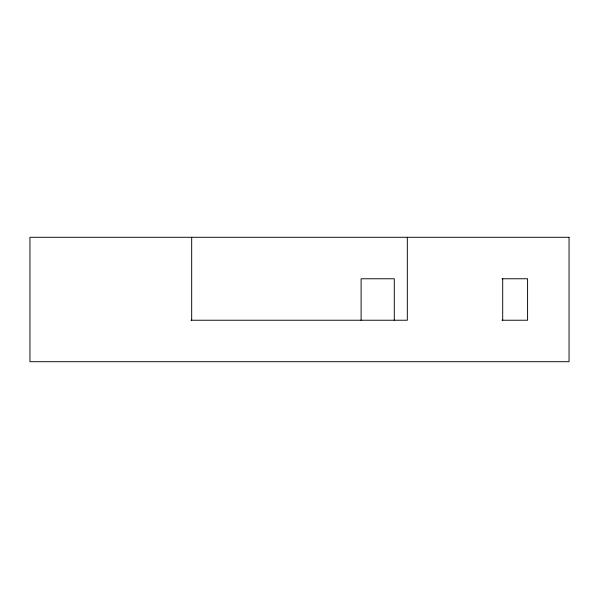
<?xml version="1.0" encoding="UTF-8"?>
<svg xmlns="http://www.w3.org/2000/svg" width="599" height="599" viewBox="0 0 599 599"><rect width="100%" height="100%" fill="white"/><g stroke="black" fill="none" stroke-linecap="round" stroke-linejoin="round"><path stroke-width="0.9" d="M502.007 278.767L527.584 278.767L527.584 320.233L502.007 320.233M191.036 320.233L407.32 320.233L407.32 237.294M502.696 278.767L502.696 320.233M394.277 320.233L394.277 278.767L361.1 278.767L361.1 320.233M191.68 237.294L191.68 320.233M569.05 237.294L29.95 237.294L29.95 361.706L569.05 361.706L569.05 237.294"/></g></svg>
